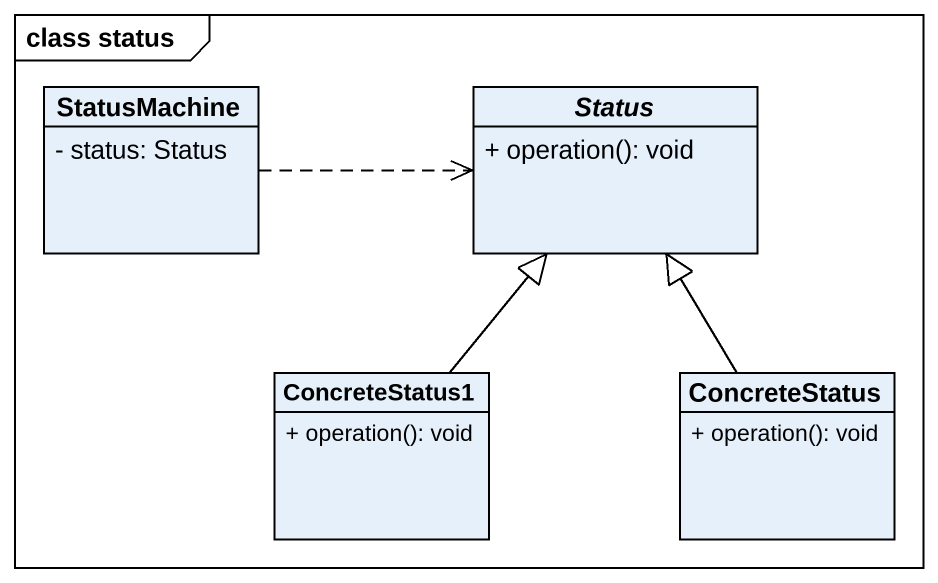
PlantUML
@startuml
mainframe class status
hide circle
hide empty members
skinparam classAttributeIconSize 0
class StatusMachine {
  - status: Status
}
abstract class Status {
  + operation(): void
}
class ConcreteStatus1 {
  + operation(): void
}
class ConcreteStatus {
  + operation(): void
}
StatusMachine .right.> Status
ConcreteStatus1 -up-|> Status
ConcreteStatus -up-|> Status
@enduml
